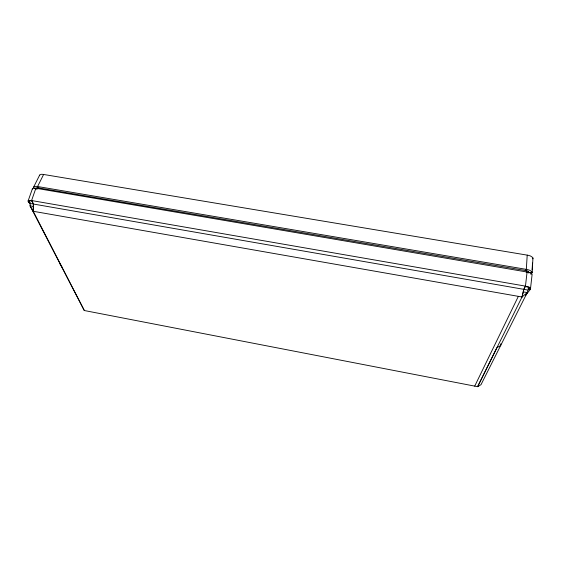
<?xml version="1.0" encoding="UTF-8"?>
<svg xmlns="http://www.w3.org/2000/svg" width="561" height="561" viewBox="0 0 561 561"><rect width="100%" height="100%" fill="white"/><g stroke="black" fill="none" stroke-linecap="round" stroke-linejoin="round"><path stroke-width="0.84" d="M84.304 310.521L33.204 211.252L33.408 204.043L32.082 201.083L28.765 200.508L30.119 203.468L30.049 205.859L84.304 310.521L477.621 386.683L481.015 384.678L527.242 292.576L529.149 287.26L525.131 286.559L523.855 289.35L522.025 296.993L477.621 386.683L496.941 347.666L500.678 345.499L500.819 343.753M33.204 211.273L33.422 204.057L31.584 200.543L35.883 188.251L527.074 272.029L525.454 286.124L523.841 289.329L522.032 296.993L33.204 211.273L30.049 205.859L33.344 206.441M532.116 269.827L532.501 263.053M532.144 272.351L532.95 258.151M528.455 273.025L528.553 271.454M33.807 188.04A7.202 2.174 18.8 0 1 33.604 187.108L39.663 175.081L40.939 174.366A6.669 2.118 19.1 0 1 43.632 174.471L527.207 255.129L526.323 269.371L525.482 270.542M526.288 272.492L526.414 270.22M525.608 295.423L530.447 289.21L532.01 275.22A6.606 2.23 6 0 0 527.067 272.057M28.176 200.789L32.482 188.538M474.711 386.122L518.35 296.348M43.632 174.436L37.587 186.518A6.746 2.034 18.8 0 0 34.88 186.427L33.604 187.108M37.496 188.903L38.274 187.388M36.444 189.008L37.11 187.683M38.835 187.963L37.587 186.518L526.323 269.371A7.391 2.461 6 0 1 529.78 270.318L531.835 271.657A7.882 2.63 6 0 1 532.101 272.688L528.28 272.387L528.714 271.769L527.319 270.851L37.314 187.704L36.451 188.18L37.117 188.917M530.895 274.385L531.933 273.004L528.266 272.387M522.025 296.993L527.242 292.576L523.252 291.895M530.44 289.21L528.02 288.789L530.447 289.21A6.648 2.139 6.4 0 0 528.995 287.162L525.454 286.124L31.584 200.543L28.863 200.459A6.059 1.76 18.7 0 0 28.485 202.023L30.273 203.931M527.845 290.037L30.119 203.468M59.978 263.915L61.85 266.889M32.342 189.106A6.031 1.844 19 0 1 35.883 188.251M527.207 255.129A7.3 2.553 5.7 0 1 530.622 256.075L532.648 257.436A7.819 2.721 5.5 0 1 532.74 258.824M39.607 175.369A7.146 2.251 19.2 0 1 39.656 175.081M36.353 188.791L34.845 188.531L36.36 188.791M29.999 202.29L28.485 202.023L30.006 202.29"/></g></svg>
